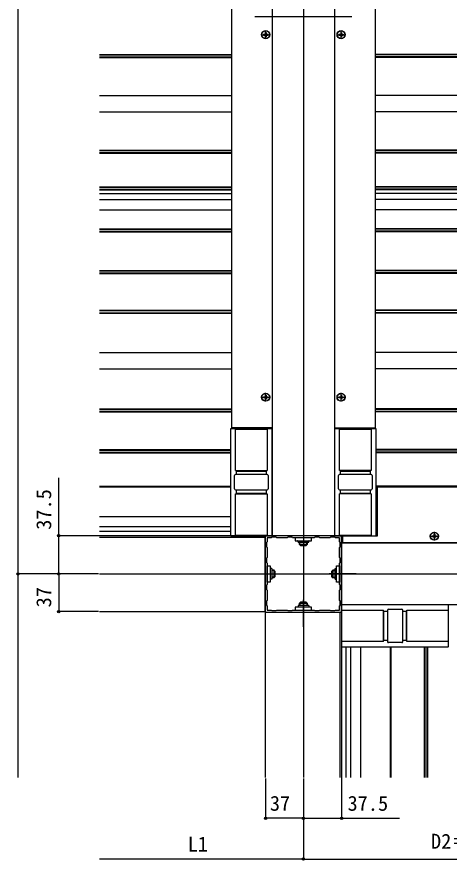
# Model space of a CAD drawing. Units: millimetres, scale not verified. Extents: x -875 to 875, y -1304 to 1297.
# Drawn here: x -232 to 192, y -169 to 659 of the extents above; entities that cross this region are included whole.
import ezdxf
from ezdxf.enums import TextEntityAlignment as Align

# ---------------------------------------------------------------- set-up
doc = ezdxf.new("R2010")
doc.units = ezdxf.units.MM
doc.header["$LTSCALE"] = 8
for name, color, linetype in [('0-3_YKK_11', 7, 'Continuous'), ('0-4_YKK_12', 2, 'Continuous'), ('0-5_YKK_13', 4, 'Continuous'), ('0-7_YKK_D', 6, 'Continuous')]:
    doc.layers.add(name, color=color, linetype=linetype)
doc.styles.add('ＭＳ ゴシック', font='')
doc.styles.get('ＭＳ ゴシック').set_extended_font_data('MS Gothic')

msp = doc.modelspace()

# ---------------------------------------------------------------- linework, layer by layer
at = {"layer": '0-3_YKK_11'}
msp.add_lwpolyline([(86.5, 149.3), (11.5, 149.3), (11.5, 74.3), (86.5, 74.3)], close=True, dxfattribs=at)
for points in [[(59.5, 147.3), (38.5, 147.3), (37.9, 147.9), (33.6, 147.9), (33, 147.3), (23, 147.3), (22.4, 147.9), (18.1, 147.9), (17.5, 147.3), (13.5, 147.3), (13.5, 143.3), (12.9, 142.7), (12.9, 138.4), (13.5, 137.8), (13.5, 127.8), (12.9, 127.2), (12.9, 122.9), (13.5, 122.3), (13.5, 101.3), (12.9, 100.7), (12.9, 96.4), (13.5, 95.8), (13.5, 85.8), (12.9, 85.2), (12.9, 80.9), (13.5, 80.3), (13.5, 76.3), (17.5, 76.3), (18.1, 75.7), (22.4, 75.7), (23, 76.3), (33, 76.3), (33.6, 75.7), (37.9, 75.7), (38.5, 76.3), (59.5, 76.3), (60.1, 75.7), (64.4, 75.7), (65, 76.3), (75, 76.3)], [(75, 76.3), (75.6, 75.7), (79.9, 75.7), (80.5, 76.3), (84.5, 76.3), (84.5, 80.3), (85.1, 80.9), (85.1, 85.2), (84.5, 85.8), (84.5, 95.8), (85.1, 96.4), (85.1, 100.7), (84.5, 101.3), (84.5, 122.3), (85.1, 122.9), (85.1, 127.2), (84.5, 127.8), (84.5, 137.8), (85.1, 138.4), (85.1, 142.7), (84.5, 143.3), (84.5, 147.3), (80.5, 147.3), (79.9, 147.9), (75.6, 147.9), (75, 147.3), (65, 147.3), (64.4, 147.9), (60.1, 147.9), (59.5, 147.3)]]:
    msp.add_lwpolyline(points, dxfattribs=at)
at = {"layer": '0-4_YKK_12'}
for p, q in [((49, 721.8), (49, -88.2)), ((18.5, 658.8), (18.5, 149.3)), ((79.5, 658.8), (79.5, 149.3)), ((18.5, 255.3), (-21.5, 255.3)), ((79.5, 255.3), (119.5, 255.3)), ((121.5, 197.3), (624.5, 197.3)), ((121.5, 197.3), (121.5, 148.8)), ((-151, 158.338), (-22.5, 158.338)), ((-151, 153.8), (-22.5, 153.8)), ((92.5, 149.3), (5.5, 149.3)), ((92.5, 149.3), (92.5, 148.8)), ((-151, 147.8), (11.5, 147.8)), ((11.5, 74.8), (11.5, 147.8)), ((86.5, 148.8), (86.5, 68.3)), ((92.5, 148.8), (86.5, 148.8)), ((596, 142.3), (86.5, 142.3)), ((87.5, 148.8), (87.5, 142.3)), ((121.5, 148.8), (87.5, 148.8)), ((-151, 111.8), (659, 111.8)), ((-151, 74.8), (11.5, 74.8)), ((596, 81.3), (86.5, 81.3)), ((12, -88.2), (12, 74.3)), ((12, 74.3), (85, 74.3)), ((85, -88.2), (85, 74.3)), ((91, -88.2), (91, 40.3)), ((95.538, -88.2), (95.538, 40.3))]:
    msp.add_line(p, q, dxfattribs=at)
for points in [[(-21.5, 671.3), (-21.5, 661.8), (-21.5, 255.3)], [(18.5, 671.3), (18.5, 658.8), (18.5, 255.3)], [(79.5, 671.3), (79.5, 658.8), (79.5, 255.3)], [(119.5, 671.3), (119.5, 661.8), (119.5, 255.3)], [(87.5, 142.3), (596, 142.3), (624.5, 142.3)]]:
    msp.add_lwpolyline(points, dxfattribs=at)
for centre in [(12, 641.3), (86, 641.3), (12, 285.3), (86, 285.3), (177.5, 148.8)]:
    msp.add_circle(centre, 4, dxfattribs=at)
at = {"layer": '0-5_YKK_13'}
for p, q in [((96.48, 658.8), (1.52, 658.8)), ((7.85, 641.3), (16.15, 641.3)), ((9.95, 641.65), (9.95, 640.95)), ((9.95, 641.65), (11.15, 641.65)), ((9.95, 640.95), (11.15, 640.95)), ((11.65, 643.35), (12.35, 643.35)), ((11.65, 643.35), (11.65, 642.15)), ((11.65, 640.45), (11.65, 639.25)), ((11.65, 639.25), (12.35, 639.25)), ((12, 637.15), (12, 645.45)), ((12.35, 643.35), (12.35, 642.15)), ((12.35, 640.45), (12.35, 639.25)), ((12.85, 641.65), (14.05, 641.65)), ((12.85, 640.95), (14.05, 640.95)), ((14.05, 641.65), (14.05, 640.95)), ((81.85, 641.3), (90.15, 641.3)), ((83.95, 641.65), (83.95, 640.95)), ((83.95, 641.65), (85.15, 641.65)), ((83.95, 640.95), (85.15, 640.95)), ((85.65, 643.35), (86.35, 643.35)), ((85.65, 643.35), (85.65, 642.15)), ((85.65, 640.45), (85.65, 639.25)), ((85.65, 639.25), (86.35, 639.25)), ((86, 637.15), (86, 645.45)), ((86.35, 643.35), (86.35, 642.15)), ((86.35, 640.45), (86.35, 639.25)), ((86.85, 641.65), (88.05, 641.65)), ((86.85, 640.95), (88.05, 640.95)), ((88.05, 641.65), (88.05, 640.95)), ((-151, 621.966), (-21.5, 621.966)), ((-151, 621.466), (-21.5, 621.466)), ((584, 621.966), (119.5, 621.966)), ((584, 621.466), (119.5, 621.466)), ((-151, 619.466), (-21.5, 619.466)), ((-151, 618.966), (-21.5, 618.966)), ((584, 619.466), (119.5, 619.466)), ((584, 618.966), (119.5, 618.966)), ((-151, 581.466), (-21.5, 581.466)), ((584, 581.466), (119.5, 581.466)), ((-151, 565.466), (-21.5, 565.466)), ((584, 565.466), (119.5, 565.466)), ((-151, 527.966), (-21.5, 527.966)), ((-151, 527.466), (-21.5, 527.466)), ((-151, 525.466), (-21.5, 525.466)), ((-151, 524.966), (-21.5, 524.966)), ((584, 527.966), (119.5, 527.966)), ((584, 527.466), (119.5, 527.466)), ((584, 525.466), (119.5, 525.466)), ((584, 524.966), (119.5, 524.966)), ((-151, 491.966), (-21.5, 491.966)), ((-151, 491.466), (-21.5, 491.466)), ((-151, 489.466), (-21.5, 489.466)), ((-151, 488.966), (-21.5, 488.966)), ((584, 491.966), (119.5, 491.966)), ((584, 491.466), (119.5, 491.466)), ((584, 489.466), (119.5, 489.466)), ((584, 488.966), (119.5, 488.966)), ((-151, 485.466), (-21.5, 485.466)), ((584, 485.466), (119.5, 485.466)), ((-151, 479.466), (-21.5, 479.466)), ((584, 479.466), (119.5, 479.466)), ((-151, 469.3), (-21.5, 469.3)), ((584, 469.3), (119.5, 469.3)), ((-151, 450.8), (-21.5, 450.8)), ((-151, 450.3), (-21.5, 450.3)), ((-151, 448.3), (-21.5, 448.3)), ((-151, 447.8), (-21.5, 447.8)), ((584, 450.8), (119.5, 450.8)), ((584, 450.3), (119.5, 450.3)), ((584, 448.3), (119.5, 448.3)), ((584, 447.8), (119.5, 447.8)), ((-151, 409.8), (-21.5, 409.8)), ((-151, 409.3), (-21.5, 409.3)), ((-151, 407.3), (-21.5, 407.3)), ((-151, 406.8), (-21.5, 406.8)), ((584, 409.8), (119.5, 409.8)), ((584, 409.3), (119.5, 409.3)), ((584, 407.3), (119.5, 407.3)), ((584, 406.8), (119.5, 406.8)), ((-151, 370.8), (-21.5, 370.8)), ((-151, 370.3), (-21.5, 370.3)), ((-151, 368.3), (-21.5, 368.3)), ((-151, 367.8), (-21.5, 367.8)), ((584, 370.8), (119.5, 370.8)), ((584, 370.3), (119.5, 370.3)), ((584, 368.3), (119.5, 368.3)), ((584, 367.8), (119.5, 367.8)), ((-151, 329.3), (-21.5, 329.3)), ((584, 329.3), (119.5, 329.3)), ((-151, 313.3), (-21.5, 313.3)), ((584, 313.3), (119.5, 313.3)), ((7.85, 285.3), (16.15, 285.3)), ((9.95, 285.65), (9.95, 284.95)), ((9.95, 285.65), (11.15, 285.65)), ((9.95, 284.95), (11.15, 284.95)), ((11.65, 287.35), (12.35, 287.35)), ((11.65, 287.35), (11.65, 286.15)), ((11.65, 284.45), (11.65, 283.25)), ((11.65, 283.25), (12.35, 283.25)), ((12, 281.15), (12, 289.45)), ((12.35, 287.35), (12.35, 286.15)), ((12.35, 284.45), (12.35, 283.25)), ((12.85, 285.65), (14.05, 285.65)), ((12.85, 284.95), (14.05, 284.95)), ((14.05, 285.65), (14.05, 284.95)), ((81.85, 285.3), (90.15, 285.3)), ((83.95, 285.65), (83.95, 284.95)), ((83.95, 285.65), (85.15, 285.65)), ((83.95, 284.95), (85.15, 284.95)), ((85.65, 287.35), (86.35, 287.35)), ((85.65, 287.35), (85.65, 286.15)), ((85.65, 284.45), (85.65, 283.25)), ((85.65, 283.25), (86.35, 283.25)), ((86, 281.15), (86, 289.45)), ((86.35, 287.35), (86.35, 286.15)), ((86.35, 284.45), (86.35, 283.25)), ((86.85, 285.65), (88.05, 285.65)), ((86.85, 284.95), (88.05, 284.95)), ((88.05, 285.65), (88.05, 284.95)), ((-151, 273.8), (-21.5, 273.8)), ((-151, 273.3), (-21.5, 273.3)), ((584, 273.8), (119.5, 273.8)), ((584, 273.3), (119.5, 273.3)), ((-151, 271.3), (-21.5, 271.3)), ((-151, 270.8), (-21.5, 270.8)), ((584, 271.3), (119.5, 271.3)), ((584, 270.8), (119.5, 270.8)), ((-22.5, 253.8), (-22.5, 149.8)), ((18, 254.3), (-22, 254.3)), ((-17.5, 213.3), (-17.5, 254.3)), ((-17.5, 254), (13.5, 254)), ((13.5, 254.3), (13.5, 213.3)), ((18.5, 149.8), (18.5, 253.8)), ((79.5, 253.8), (79.5, 149.8)), ((120, 254.3), (80, 254.3)), ((84.5, 213.3), (84.5, 254.3)), ((84.5, 254), (115.5, 254)), ((115.5, 254.3), (115.5, 213.3)), ((120.5, 149.8), (120.5, 253.8)), ((-151, 233.8), (-22.5, 233.8)), ((-151, 233.3), (-22.5, 233.3)), ((584, 233.8), (120.5, 233.8)), ((584, 233.3), (120.5, 233.3)), ((-151, 231.3), (-22.5, 231.3)), ((-151, 230.8), (-22.5, 230.8)), ((584, 231.3), (120.5, 231.3)), ((584, 230.8), (120.5, 230.8)), ((-18.5, 195.3), (-18.5, 208.3)), ((-17.5, 213.3), (13.5, 213.3)), ((13.5, 209.3), (-17.5, 209.3)), ((-16.5, 209.3), (-16.5, 213.3)), ((-16.5, 212.8), (12.5, 212.8)), ((12.5, 213.3), (12.5, 209.3)), ((14.5, 208.3), (14.5, 195.3)), ((83.5, 195.3), (83.5, 208.3)), ((115.5, 213.3), (84.5, 213.3)), ((115.5, 209.3), (84.5, 209.3)), ((85.5, 209.3), (85.5, 213.3)), ((85.5, 212.8), (114.5, 212.8)), ((114.5, 213.3), (114.5, 209.3)), ((116.5, 208.3), (116.5, 195.3)), ((-151, 197.8), (-22.5, 197.8)), ((-151, 197.3), (-22.5, 197.3)), ((-17.5, 194.3), (13.5, 194.3)), ((-16.5, 190.3), (-16.5, 194.3)), ((12.5, 190.8), (-16.5, 190.8)), ((12.5, 194.3), (12.5, 190.3)), ((84.5, 194.3), (115.5, 194.3)), ((85.5, 190.3), (85.5, 194.3)), ((114.5, 190.8), (85.5, 190.8)), ((114.5, 194.3), (114.5, 190.3)), ((604.5, 197.8), (120.5, 197.8)), ((604.5, 197.3), (120.5, 197.3)), ((-17.5, 149.3), (-17.5, 190.3)), ((-17.5, 190.3), (13.5, 190.3)), ((13.5, 190.3), (13.5, 149.3)), ((84.5, 149.3), (84.5, 190.3)), ((115.5, 190.3), (84.5, 190.3)), ((115.5, 190.3), (115.5, 149.3)), ((-151, 168.3), (-22.5, 168.3)), ((49, 163.7), (49, 137.2)), ((-22, 149.3), (18, 149.3)), ((13.5, 149.6), (-17.5, 149.6)), ((80, 149.3), (120, 149.3)), ((115.5, 149.6), (84.5, 149.6)), ((175.45, 149.15), (175.45, 148.45)), ((175.45, 149.15), (176.65, 149.15)), ((177.15, 150.85), (177.85, 150.85)), ((177.15, 150.85), (177.15, 149.65)), ((177.5, 144.65), (177.5, 152.95)), ((177.85, 150.85), (177.85, 149.65)), ((178.35, 149.15), (179.55, 149.15)), ((179.55, 149.15), (179.55, 148.45)), ((43.8, 142.9), (43.8, 143.9)), ((43.8, 142.9), (54.2, 142.9)), ((45, 142.9), (45, 140.9)), ((45, 140.9), (53, 140.9)), ((46.2, 139.7), (45, 140.9)), ((45.648, 140.252), (45.648, 142.9)), ((51.8, 139.7), (53, 140.9)), ((52.352, 140.252), (52.352, 142.9)), ((53, 140.9), (53, 142.9)), ((54.2, 142.9), (54.2, 143.9)), ((173.35, 148.8), (181.65, 148.8)), ((175.45, 148.45), (176.65, 148.45)), ((177.15, 147.95), (177.15, 146.75)), ((177.15, 146.75), (177.85, 146.75)), ((177.85, 147.95), (177.85, 146.75)), ((178.35, 148.45), (179.55, 148.45)), ((46.2, 139.7), (51.8, 139.7)), ((17.9, 117), (16.9, 117)), ((17.9, 117), (17.9, 106.6)), ((80.1, 117), (81.1, 117)), ((80.1, 106.6), (80.1, 117)), ((-2.9, 111.8), (23.6, 111.8)), ((17.9, 115.8), (19.9, 115.8)), ((20.548, 115.152), (17.9, 115.152)), ((20.548, 108.448), (17.9, 108.448)), ((19.9, 107.8), (17.9, 107.8)), ((19.9, 115.8), (19.9, 107.8)), ((21.1, 114.6), (19.9, 115.8)), ((21.1, 109), (19.9, 107.8)), ((21.1, 114.6), (21.1, 109)), ((100.9, 111.8), (74.4, 111.8)), ((76.9, 114.6), (78.1, 115.8)), ((76.9, 109), (76.9, 114.6)), ((76.9, 109), (78.1, 107.8)), ((77.452, 115.152), (80.1, 115.152)), ((77.452, 108.448), (80.1, 108.448)), ((78.1, 115.8), (80.1, 115.8)), ((78.1, 107.8), (78.1, 115.8)), ((80.1, 107.8), (78.1, 107.8)), ((17.9, 106.6), (16.9, 106.6)), ((80.1, 106.6), (81.1, 106.6)), ((46.2, 83.9), (45, 82.7)), ((45.648, 83.348), (45.648, 80.7)), ((51.8, 83.9), (46.2, 83.9)), ((49, 59.9), (49, 86.4)), ((51.8, 83.9), (53, 82.7)), ((52.352, 83.348), (52.352, 80.7)), ((43.8, 80.7), (43.8, 79.7)), ((54.2, 80.7), (43.8, 80.7)), ((45, 82.7), (45, 80.7)), ((53, 82.7), (45, 82.7)), ((53, 80.7), (53, 82.7)), ((54.2, 80.7), (54.2, 79.7)), ((86.5, 80.8), (86.5, 40.8)), ((86.5, 76.3), (127.5, 76.3)), ((86.8, 45.3), (86.8, 76.3)), ((191, 81.3), (87, 81.3)), ((127.5, 45.3), (127.5, 76.3)), ((127.5, 75.3), (131.5, 75.3)), ((128, 46.3), (128, 75.3)), ((131.5, 76.3), (131.5, 45.3)), ((132.5, 77.3), (145.5, 77.3)), ((146.5, 45.3), (146.5, 76.3)), ((146.5, 75.3), (150.5, 75.3)), ((150, 75.3), (150, 46.3)), ((150.5, 76.3), (191.5, 76.3)), ((150.5, 45.3), (150.5, 76.3)), ((191.2, 76.3), (191.2, 45.3)), ((191.5, 40.8), (191.5, 80.8)), ((127.5, 45.3), (86.5, 45.3)), ((131.5, 46.3), (127.5, 46.3)), ((145.5, 44.3), (132.5, 44.3)), ((150.5, 46.3), (146.5, 46.3)), ((191.5, 45.3), (150.5, 45.3)), ((87, 40.3), (191, 40.3)), ((105.5, -88.2), (105.5, 40.3)), ((134.5, -88.2), (134.5, 40.3)), ((135, -88.2), (135, 40.3)), ((168, -88.2), (168, 40.3)), ((168.5, -88.2), (168.5, 40.3)), ((170.5, -88.2), (170.5, 40.3)), ((171, -88.2), (171, 40.3))]:
    msp.add_line(p, q, dxfattribs=at)
for points in [[(57, 147.3), (41, 147.3), (41, 144.4), (57, 144.4)], [(13.5, 103.8), (13.5, 119.8), (16.4, 119.8), (16.4, 103.8)], [(84.5, 119.8), (84.5, 103.8), (81.6, 103.8), (81.6, 119.8)], [(41, 76.3), (57, 76.3), (57, 79.2), (41, 79.2)]]:
    msp.add_lwpolyline(points, close=True, dxfattribs=at)
for centre in [(12, 641.3), (86, 641.3), (12, 285.3), (86, 285.3), (177.5, 148.8)]:
    msp.add_circle(centre, 3.75, dxfattribs=at)
for centre, radius, start, end in [((11.15, 642.15), 0.5, 270, 0), ((11.15, 640.45), 0.5, 0, 90), ((12.85, 642.15), 0.5, 180, 270), ((12.85, 640.45), 0.5, 90, 180), ((85.15, 642.15), 0.5, 270, 0), ((85.15, 640.45), 0.5, 0, 90), ((86.85, 642.15), 0.5, 180, 270), ((86.85, 640.45), 0.5, 90, 180), ((11.15, 286.15), 0.5, 270, 0), ((11.15, 284.45), 0.5, 0, 90), ((12.85, 286.15), 0.5, 180, 270), ((12.85, 284.45), 0.5, 90, 180), ((85.15, 286.15), 0.5, 270, 0), ((85.15, 284.45), 0.5, 0, 90), ((86.85, 286.15), 0.5, 180, 270), ((86.85, 284.45), 0.5, 90, 180), ((-22, 253.8), 0.5, 90, 180), ((18, 253.8), 0.5, 0, 90), ((80, 253.8), 0.5, 90, 180), ((120, 253.8), 0.5, 0, 90), ((-17.5, 208.3), 1, 90, 180), ((13.5, 208.3), 1, 0, 90), ((84.5, 208.3), 1, 90, 180), ((115.5, 208.3), 1, 0, 90), ((-17.5, 195.3), 1, 180, 270), ((13.5, 195.3), 1, 270, 0), ((84.5, 195.3), 1, 180, 270), ((115.5, 195.3), 1, 270, 0), ((-22, 149.8), 0.5, 180, 270), ((18, 149.8), 0.5, 270, 0), ((80, 149.8), 0.5, 180, 270), ((120, 149.8), 0.5, 270, 0), ((176.65, 149.65), 0.5, 270, 0), ((178.35, 149.65), 0.5, 180, 270), ((43.3, 143.9), 0.5, 0, 90), ((54.7, 143.9), 0.5, 90, 180), ((176.65, 147.95), 0.5, 0, 90), ((178.35, 147.95), 0.5, 90, 180), ((16.9, 117.5), 0.5, 180, 270), ((81.1, 117.5), 0.5, 270, 0), ((16.9, 106.1), 0.5, 90, 180), ((81.1, 106.1), 0.5, 0, 90), ((43.3, 79.7), 0.5, 270, 0), ((54.7, 79.7), 0.5, 180, 270), ((87, 80.8), 0.5, 90, 180), ((132.5, 76.3), 1, 90, 180), ((145.5, 76.3), 1, 0, 90), ((191, 80.8), 0.5, 0, 90), ((132.5, 45.3), 1, 180, 270), ((145.5, 45.3), 1, 270, 0), ((87, 40.8), 0.5, 180, 270), ((191, 40.8), 0.5, 270, 0)]:
    msp.add_arc(centre, radius, start, end, dxfattribs=at)
at = {"layer": '0-7_YKK_D'}
for p, q in [((-231, 701.8), (-231, 111.8)), ((10.8, 149.3), (-192, 149.3)), ((-152, 111.8), (-232, 111.8)), ((-152, 111.8), (-232, 111.8)), ((-231, 111.8), (-231, -88.2)), ((-152, 111.8), (-192, 111.8)), ((-152, 111.8), (-192, 111.8)), ((-191, 111.8), (-191, 74.8)), ((-152, 74.8), (-192, 74.8)), ((86.5, 73.6), (86.5, -129.2)), ((12, -89.2), (12, -129.2)), ((49, -89.2), (49, -129.2)), ((49, -89.2), (49, -129.2)), ((49, -89.2), (49, -169.2)), ((49, -89.2), (49, -169.2)), ((49, -128.2), (12, -128.2)), ((49, -168.2), (-151, -168.2)), ((49, -168.2), (639, -168.2))]:
    msp.add_line(p, q, dxfattribs=at)
for points in [[(-191, 111.8), (-191, 149.3), (-191, 206.191)], [(49, -128.2), (86.5, -128.2), (143.391, -128.2)]]:
    msp.add_lwpolyline(points, dxfattribs=at)
for centre in [(-191, 149.3), (-231, 111.8), (-231, 111.8), (-191, 111.8), (-191, 111.8), (-191, 74.8), (12, -128.2), (49, -128.2), (49, -128.2), (86.5, -128.2), (49, -168.2), (49, -168.2)]:
    msp.add_circle(centre, 1.075, dxfattribs=at)

# ---------------------------------------------------------------- texts
at = {"layer": '0-7_YKK_D', "style": 'ＭＳ ゴシック'}
for s, p in [('37.5', (-194, 155.123)), ('37', (-194, 78.925))]:
    msp.add_text(s, height=14.66, rotation=90, dxfattribs=at).set_placement(p, align=Align.BOTTOM_LEFT)
for s, p in [('37', (16.125, -125.2)), ('37.5', (92.323, -125.2)), ('L1', (-64.523, -165.2)), ('D2＝870、1170、1470、1770', (174.227, -162.473))]:
    msp.add_text(s, height=14.66, dxfattribs=at).set_placement(p, align=Align.BOTTOM_LEFT)

doc.saveas('drawing.dxf')
